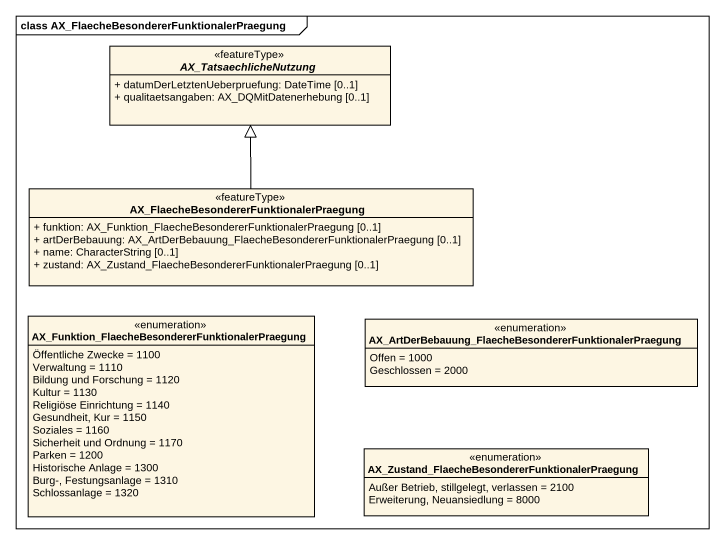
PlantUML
@startuml
mainframe class AX_FlaecheBesondererFunktionalerPraegung
hide circle
hide empty members
skinparam classAttributeIconSize 0
abstract class AX_TatsaechlicheNutzung <<featureType>> {
  + datumDerLetztenUeberpruefung: DateTime [0..1]
  + qualitaetsangaben: AX_DQMitDatenerhebung [0..1]
}
class "AX_FlaecheBesondererFunktionalerPraegung" as AX_FlaecheBesondererFunktion <<featureType>> {
  + funktion: AX_Funktion_FlaecheBesondererFunktionalerPraegung [0..1]
  + artDerBebauung: AX_ArtDerBebauung_FlaecheBesondererFunktionalerPraegung [0..1]
  + name: CharacterString [0..1]
  + zustand: AX_Zustand_FlaecheBesondererFunktionalerPraegung [0..1]
}
enum "AX_Funktion_FlaecheBesondererFunktionalerPraegung" as AX_Funktion {
  Öffentliche Zwecke = 1100
  Verwaltung = 1110
  Bildung und Forschung = 1120
  Kultur = 1130
  Religiöse Einrichtung = 1140
  Gesundheit, Kur = 1150
  Soziales = 1160
  Sicherheit und Ordnung = 1170
  Parken = 1200
  Historische Anlage = 1300
  Burg-, Festungsanlage = 1310
  Schlossanlage = 1320
}
enum "AX_ArtDerBebauung_FlaecheBesondererFunktionalerPraegung" as AX_ArtDerBebauung {
  Offen = 1000
  Geschlossen = 2000
}
enum "AX_Zustand_FlaecheBesondererFunktionalerPraegung" as AX_Zustand {
  Außer Betrieb, stillgelegt, verlassen = 2100
  Erweiterung, Neuansiedlung = 8000
}
AX_FlaecheBesondererFunktion -up-|> AX_TatsaechlicheNutzung
@enduml
